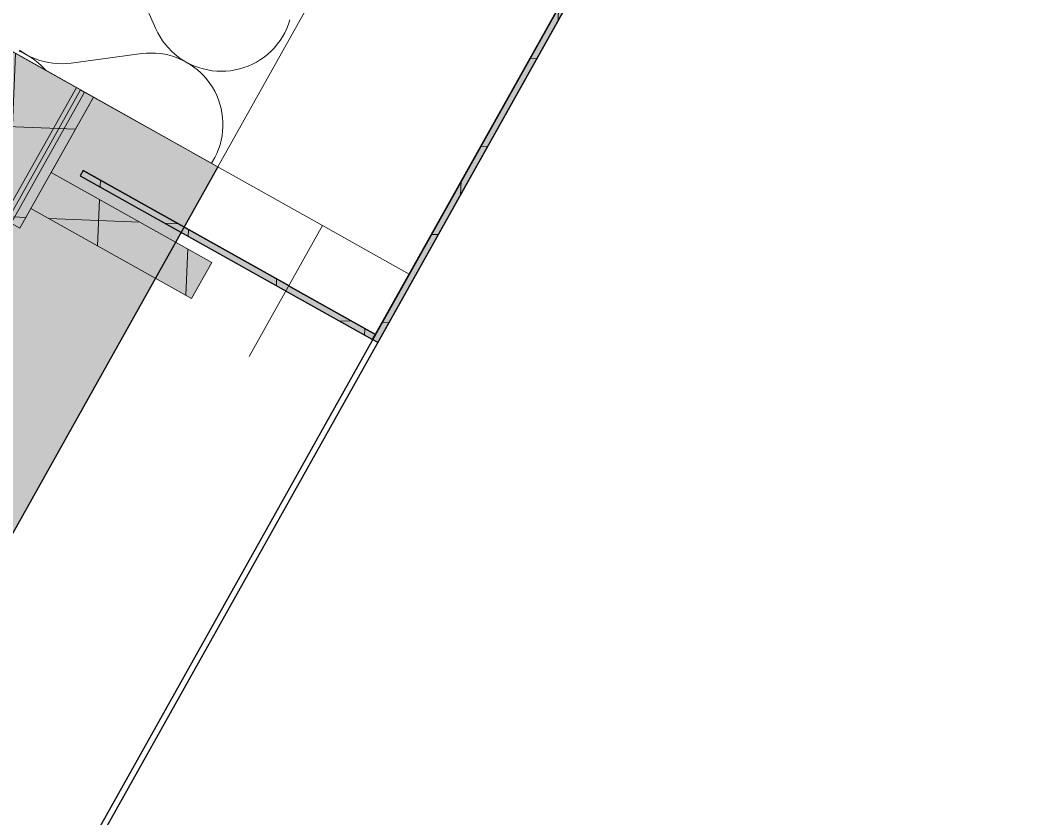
# Model space of a CAD drawing. Header units: metres. Extents: x -27.1 to 50.1, y 105.7 to 163.4.
# Drawn here: x 11.3 to 11.965, y 147.577 to 148.108 of the extents above; entities that cross this region are included whole.
import ezdxf

# ---------------------------------------------------------------- set-up
doc = ezdxf.new("R2010")
doc.units = ezdxf.units.M
doc.header["$MEASUREMENT"] = 0
for name, pattern in [('Punktlinie', [0.0035, 0, -0.0035]), ('Strichlinie', [0.004, 0.003, -0.001]), ('Strichlinie_ eng', [0.0023, 0.0015, -0.0008]), ('Wipeout_Contour', [1, 0, -1])]:
    doc.linetypes.add(name, pattern=pattern)
for name, color, linetype in [('10  Fassade', 7, 'Continuous'), ('10  Fassade_Deckschraffur', 7, 'Continuous'), ('10  Fassade_Schnittschraffur', 7, 'Continuous'), ('10  Treppen + Rampen', 7, 'Continuous'), ('10  Wand Massiv', 7, 'Continuous'), ('10  Wand Massiv_Deckschraffur', 7, 'Continuous'), ('10  Wand Massiv_Fenster', 7, 'Continuous'), ('10  Wand Massiv_Schnittschraffur', 7, 'Continuous')]:
    doc.layers.add(name, color=color, linetype=linetype)
pattern_1 = [(87.605446, (0, 0), (-0.059947608, 0.002506841), []), (177.605446, (0, 0), (0.002506841, 0.059947608), [])]

# ---------------------------------------------------------------- blocks, each defined once
blk = doc.blocks.new('*X59', base_point=(-0.16283, 98.00747))
at = {"layer": '10  Wand Massiv_Schnittschraffur', "color": 98, "linetype": 'Continuous', "lineweight": 13, "ltscale": 1000, "true_color": 0x000100}
for p, q in [((11.39053, 148.10257), (11.37126, 148.14611)), ((11.47767, 148.10266), (11.47881, 148.10549)), ((11.47881, 148.10549), (11.47976, 148.1084)), ((11.39053, 148.10257), (11.39186, 148.09981)), ((11.39186, 148.09981), (11.39336, 148.09715)), ((11.47485, 148.09724), (11.47635, 148.0999)), ((11.47635, 148.0999), (11.47767, 148.10266)), ((11.39336, 148.09715), (11.39502, 148.09459)), ((11.39502, 148.09459), (11.39685, 148.09214)), ((11.39685, 148.09214), (11.39883, 148.08981)), ((11.46939, 148.08989), (11.47137, 148.09222)), ((11.47137, 148.09222), (11.47319, 148.09467)), ((11.47319, 148.09467), (11.47485, 148.09724)), ((11.30223, 148.08646), (11.29949, 148.08771)), ((11.2998, 148.08827), (11.3023, 148.08658)), ((11.30489, 148.08505), (11.30223, 148.08646)), ((11.3023, 148.08658), (11.30489, 148.08505)), ((11.30489, 148.08505), (11.30758, 148.08369)), ((11.30745, 148.08346), (11.30489, 148.08505)), ((11.38122, 148.08595), (11.33402, 148.07965)), ((11.38426, 148.08626), (11.38122, 148.08595)), ((11.38732, 148.08637), (11.38426, 148.08626)), ((11.39037, 148.08628), (11.38732, 148.08637)), ((11.39341, 148.086), (11.39037, 148.08628)), ((11.39643, 148.08553), (11.39341, 148.086)), ((11.39941, 148.08486), (11.39643, 148.08553)), ((11.39883, 148.08981), (11.40096, 148.08762)), ((11.40096, 148.08762), (11.40322, 148.08557)), ((11.40322, 148.08557), (11.40561, 148.08366)), ((11.46263, 148.08372), (11.46501, 148.08563)), ((11.46501, 148.08563), (11.46727, 148.08769)), ((11.46727, 148.08769), (11.46939, 148.08989)), ((11.30991, 148.08172), (11.30745, 148.08346)), ((11.30758, 148.08369), (11.31035, 148.08251)), ((11.31225, 148.07983), (11.30991, 148.08172)), ((11.31035, 148.08251), (11.31319, 148.0815)), ((11.31447, 148.07779), (11.31225, 148.07983)), ((11.31319, 148.0815), (11.31608, 148.08067)), ((11.31608, 148.08067), (11.31903, 148.08003)), ((11.31903, 148.08003), (11.322, 148.07957)), ((11.322, 148.07957), (11.325, 148.0793)), ((11.325, 148.0793), (11.32802, 148.07923)), ((11.32802, 148.07923), (11.33103, 148.07934)), ((11.33103, 148.07934), (11.33402, 148.07965)), ((11.40235, 148.084), (11.39941, 148.08486)), ((11.40522, 148.08296), (11.40235, 148.084)), ((11.40802, 148.08173), (11.40522, 148.08296)), ((11.40561, 148.08366), (11.40812, 148.08191)), ((11.41073, 148.08033), (11.40802, 148.08173)), ((11.40812, 148.08191), (11.41073, 148.08033)), ((11.41073, 148.08033), (11.41344, 148.07892)), ((11.41335, 148.07876), (11.41073, 148.08033)), ((11.41587, 148.07702), (11.41335, 148.07876)), ((11.41344, 148.07892), (11.41624, 148.07768)), ((11.45201, 148.07772), (11.45481, 148.07896)), ((11.45481, 148.07896), (11.45751, 148.08038)), ((11.45751, 148.08038), (11.46012, 148.08197)), ((11.46012, 148.08197), (11.46263, 148.08372)), ((11.31656, 148.07562), (11.31447, 148.07779)), ((11.31727, 148.07477), (11.31656, 148.07562)), ((11.41826, 148.07512), (11.41587, 148.07702)), ((11.41624, 148.07768), (11.41911, 148.07663)), ((11.42053, 148.07308), (11.41826, 148.07512)), ((11.41911, 148.07663), (11.42204, 148.07576)), ((11.42266, 148.07089), (11.42053, 148.07308)), ((11.42204, 148.07576), (11.42502, 148.07509)), ((11.42502, 148.07509), (11.42803, 148.0746)), ((11.42803, 148.0746), (11.43108, 148.07431)), ((11.43108, 148.07431), (11.43413, 148.07422)), ((11.43413, 148.07422), (11.43718, 148.07432)), ((11.43718, 148.07432), (11.44023, 148.07461)), ((11.44023, 148.07461), (11.44324, 148.07511)), ((11.44324, 148.07511), (11.44622, 148.07579)), ((11.44622, 148.07579), (11.44915, 148.07666)), ((11.44915, 148.07666), (11.45201, 148.07772)), ((11.42465, 148.06857), (11.42266, 148.07089)), ((11.42649, 148.06613), (11.42465, 148.06857)), ((11.42817, 148.06357), (11.42649, 148.06613)), ((11.42967, 148.06091), (11.42817, 148.06357)), ((11.43101, 148.05816), (11.42967, 148.06091)), ((11.43216, 148.05533), (11.43101, 148.05816)), ((11.43314, 148.05244), (11.43216, 148.05533)), ((11.43392, 148.04948), (11.43314, 148.05244)), ((11.43451, 148.04649), (11.43392, 148.04948)), ((11.43491, 148.04346), (11.43451, 148.04649)), ((11.43512, 148.04041), (11.43491, 148.04346)), ((11.43513, 148.03735), (11.43512, 148.04041)), ((11.43455, 148.03127), (11.43494, 148.0343)), ((11.43494, 148.0343), (11.43513, 148.03735)), ((11.43225, 148.02241), (11.43321, 148.02531)), ((11.43321, 148.02531), (11.43398, 148.02827)), ((11.43398, 148.02827), (11.43455, 148.03127)), ((11.42979, 148.01682), (11.43111, 148.01957)), ((11.43111, 148.01957), (11.43225, 148.02241)), ((11.42755, 148.01299), (11.4283, 148.01415)), ((11.4283, 148.01415), (11.42979, 148.01682))]:
    blk.add_line(p, q, dxfattribs=at)

msp = doc.modelspace()

# ---------------------------------------------------------------- wipeouts: each hides what was drawn before it
at = {"color": 254, "linetype": 'Wipeout_Contour', "lineweight": 0, "ltscale": 556.471619}
msp.add_wipeout([(11.50156, 147.97152), (1.34175, 129.83882), (1.39936, 129.80654), (11.55917, 147.93924)], dxfattribs=at).dxf.layer = '10  Fassade_Deckschraffur'

# ---------------------------------------------------------------- next in the draw order: wipeouts: each hides what was drawn before it
at = {"color": 254, "linetype": 'Wipeout_Contour', "lineweight": 0, "ltscale": 556.861201}
msp.add_wipeout([(11.34035, 148.06184), (1.18055, 129.92915), (1.18316, 129.92768), (11.34297, 148.06037)], dxfattribs=at).dxf.layer = '10  Fassade_Deckschraffur'

# ---------------------------------------------------------------- next in the draw order: wipeouts: each hides what was drawn before it
at = {"color": 254, "linetype": 'Wipeout_Contour', "lineweight": 0, "ltscale": 556.694508}
msp.add_wipeout([(1.18316, 129.92768), (1.34175, 129.83882), (11.50156, 147.97152), (11.34297, 148.06037)], dxfattribs=at).dxf.layer = '10  Fassade_Deckschraffur'

# ---------------------------------------------------------------- next in the draw order: linework, layer by layer
at = {"layer": '10  Fassade', "color": 7, "linetype": 'Continuous', "lineweight": 13, "ltscale": 1000}
msp.add_line((11.42768, 147.947), (11.41424, 147.92301), dxfattribs=at)
at = {"layer": '10  Fassade', "color": 255, "linetype": 'Punktlinie', "lineweight": 18, "ltscale": 1000, "flags": 128}
for points in [[(11.50156, 147.97152), (11.34297, 148.06037)], [(11.55917, 147.93924), (11.50156, 147.97152)]]:
    msp.add_lwpolyline(points, dxfattribs=at)
at = {"layer": '10  Fassade', "color": 7, "linetype": 'Strichlinie_ eng', "lineweight": 18, "ltscale": 1000, "flags": 128}
msp.add_lwpolyline([(11.42768, 147.947), (11.41424, 147.92301)], dxfattribs=at)

# ---------------------------------------------------------------- next in the draw order: wipeouts: each hides what was drawn before it
at = {"color": 254, "linetype": 'Wipeout_Contour', "lineweight": 0, "ltscale": 556.924558}
msp.add_wipeout([(11.28437, 148.09321), (1.12456, 129.96052), (1.17778, 129.9307), (11.33758, 148.06339)], dxfattribs=at).dxf.layer = '10  Fassade_Deckschraffur'

# ---------------------------------------------------------------- next in the draw order: hatches: boundary and pattern name
at = {"layer": '10  Fassade_Schnittschraffur', "linetype": 'Continuous', "lineweight": 0, "true_color": 0xffffff}
for points in [[(11.34892, 148.05704), (11.28349, 148.0937), (11.23461, 148.00646), (11.30004, 147.9698), (11.30737, 147.98289), (11.32082, 148.00688)], [(11.41424, 147.92301), (11.42768, 147.947), (11.32082, 148.00688), (11.30737, 147.98289)]]:
    msp.add_hatch(color=7, dxfattribs=at).paths.add_polyline_path(points)
at = {"layer": '10  Fassade_Schnittschraffur', "linetype": 'Continuous', "lineweight": 13, "true_color": 0x000100}
h = msp.add_hatch(dxfattribs=at)
h.set_pattern_fill('Dämmung__hart_1_0001', color=98, style=0, pattern_type=2)
h.set_pattern_definition(pattern_1)
h.paths.add_polyline_path([(11.34892, 148.05704), (11.28349, 148.0937), (11.23461, 148.00646), (11.30004, 147.9698), (11.30737, 147.98289), (11.32082, 148.00688)])
h = msp.add_hatch(dxfattribs=at)
h.set_pattern_fill('Dämmung__hart_1_0001', color=98, style=0, pattern_type=2)
h.set_pattern_definition(pattern_1)
h.paths.add_polyline_path([(11.41424, 147.92301), (11.42768, 147.947), (11.32082, 148.00688), (11.30737, 147.98289)])
at = {"layer": '10  Wand Massiv_Deckschraffur', "linetype": 'Continuous', "lineweight": 0, "true_color": 0xffffff}
msp.add_hatch(color=7, dxfattribs=at).paths.add_polyline_path([(1.27199, 129.87791), (11.4318, 148.0106), (11.25732, 148.10836), (11.10465, 148.1939), (0.94485, 130.06121), (1.09752, 129.97567)])

# ---------------------------------------------------------------- next in the draw order: linework, layer by layer
at = {"layer": '10  Fassade', "color": 7, "linetype": 'Continuous', "lineweight": 13, "ltscale": 1000}
for p, q in [((11.28349, 148.0937), (11.34892, 148.05704)), ((11.34892, 148.05704), (11.32082, 148.00688)), ((11.23461, 148.00646), (11.30004, 147.9698)), ((11.32082, 148.00688), (11.42768, 147.947)), ((11.30737, 147.98289), (11.30004, 147.9698)), ((11.30737, 147.98289), (11.41424, 147.92301))]:
    msp.add_line(p, q, dxfattribs=at)
at = {"layer": '10  Fassade', "color": 7, "linetype": 'Strichlinie_ eng', "lineweight": 18, "ltscale": 1000, "flags": 128}
for points in [[(11.28349, 148.0937), (11.34892, 148.05704)], [(1.18912, 129.92434), (1.61047, 130.67635), (1.82456, 131.05846), (2.32925, 131.9592), (2.48445, 132.23619), (2.93024, 133.03181), (3.14434, 133.41392), (3.64903, 134.31466), (3.80422, 134.59165), (4.25001, 135.38727), (4.46411, 135.76938), (4.9688, 136.67013), (5.12399, 136.94711), (5.56978, 137.74273), (5.78388, 138.12484), (6.28857, 139.02559), (6.44377, 139.30257), (6.88956, 140.0982), (7.10365, 140.4803), (7.60834, 141.38105), (7.76354, 141.65803), (8.20933, 142.45366), (8.42343, 142.83577), (8.92812, 143.73651), (9.08331, 144.0135), (9.5291, 144.80912), (9.7432, 145.19123), (10.24789, 146.09197), (10.40308, 146.36896), (10.84887, 147.16458), (11.06297, 147.54669), (11.34892, 148.05704)], [(11.32082, 148.00688), (11.42768, 147.947)], [(11.41424, 147.92301), (11.30737, 147.98289)]]:
    msp.add_lwpolyline(points, dxfattribs=at)
at = {"layer": '10  Fassade', "color": 255, "linetype": 'Punktlinie', "lineweight": 18, "ltscale": 1000, "flags": 128}
for points in [[(11.33758, 148.06339), (11.28437, 148.09321)], [(11.33758, 148.06339), (1.17778, 129.9307)], [(11.34035, 148.06184), (1.18055, 129.92915)], [(11.34297, 148.06037), (1.18316, 129.92768)], [(11.34297, 148.06037), (11.34035, 148.06184)], [(11.50156, 147.97152), (1.34175, 129.83882)], [(11.55917, 147.93924), (1.39936, 129.80654)]]:
    msp.add_lwpolyline(points, dxfattribs=at)
at = {"layer": '10  Wand Massiv', "color": 7, "linetype": 'Continuous', "lineweight": 13, "ltscale": 1000}
msp.add_line((11.4318, 148.0106), (11.25732, 148.10836), dxfattribs=at)
at = {"layer": '10  Wand Massiv_Fenster', "color": 7, "linetype": 'Continuous', "lineweight": 13, "ltscale": 1000}
msp.add_line((11.4318, 148.0106), (11.25732, 148.10836), dxfattribs=at)
at = {"layer": '10  Wand Massiv_Fenster', "color": 7, "linetype": 'Continuous', "lineweight": 25, "ltscale": 1000}
msp.add_line((11.4318, 148.0106), (1.27199, 129.87791), dxfattribs=at)

# ---------------------------------------------------------------- next in the draw order: wipeouts: each hides what was drawn before it
at = {"color": 254, "linetype": 'Wipeout_Contour', "lineweight": 0, "ltscale": 591.441087}
msp.add_wipeout([(11.93055, 148.60206), (10.61567, 146.25532), (10.61916, 146.25337), (11.93404, 148.60011)], dxfattribs=at).dxf.layer = '10  Fassade_Deckschraffur'

# ---------------------------------------------------------------- next in the draw order: hatches: boundary and pattern name
at = {"layer": '10  Fassade_Schnittschraffur', "linetype": 'Continuous', "lineweight": 0, "true_color": 0xffffff}
for points in [[(11.53822, 147.89366), (11.93405, 148.60013), (11.93056, 148.60208), (11.53473, 147.89562)], [(11.34214, 148.00811), (11.34018, 148.00462), (11.53473, 147.89562), (11.53668, 147.89911)]]:
    msp.add_hatch(color=7, dxfattribs=at).paths.add_polyline_path(points)
at = {"layer": '10  Fassade_Schnittschraffur', "linetype": 'Continuous', "lineweight": 13, "true_color": 0x000100}
h = msp.add_hatch(dxfattribs=at)
h.set_pattern_fill('Dämmung__hart_1_0001', color=98, style=0, pattern_type=2)
h.set_pattern_definition(pattern_1)
h.paths.add_polyline_path([(11.53822, 147.89366), (11.93405, 148.60013), (11.93056, 148.60208), (11.53473, 147.89562)])
h = msp.add_hatch(dxfattribs=at)
h.set_pattern_fill('Dämmung__hart_1_0001', color=98, style=0, pattern_type=2)
h.set_pattern_definition(pattern_1)
h.paths.add_polyline_path([(11.34214, 148.00811), (11.34018, 148.00462), (11.53473, 147.89562), (11.53668, 147.89911)])

# ---------------------------------------------------------------- next in the draw order: linework, layer by layer
at = {"layer": '10  Fassade', "color": 7, "linetype": 'Continuous', "lineweight": 25, "ltscale": 1000}
for p, q in [((11.34214, 148.00811), (11.34018, 148.00462)), ((11.34214, 148.00811), (11.53668, 147.89911)), ((11.34018, 148.00462), (11.53473, 147.89562)), ((11.53668, 147.89911), (11.53473, 147.89562))]:
    msp.add_line(p, q, dxfattribs=at)
at = {"layer": '10  Fassade', "color": 7, "linetype": 'Continuous', "lineweight": 25, "ltscale": 1000, "flags": 128}
for points in [[(10.61567, 146.25532), (11.93055, 148.60206)], [(10.61916, 146.25337), (11.93404, 148.60011)]]:
    msp.add_lwpolyline(points, dxfattribs=at)
msp.add_lwpolyline([(11.53822, 147.89366), (11.53473, 147.89562), (11.93056, 148.60208), (11.93405, 148.60013)], close=True, dxfattribs=at)
at = {"layer": '10  Fassade', "color": 7, "linetype": 'Strichlinie', "lineweight": 25, "ltscale": 1000, "flags": 128}
for points in [[(11.34214, 148.00811), (11.34018, 148.00462)], [(11.53668, 147.89911), (11.34214, 148.00811)], [(11.34018, 148.00462), (11.53473, 147.89562)], [(11.53473, 147.89562), (11.53668, 147.89911)]]:
    msp.add_lwpolyline(points, dxfattribs=at)
at = {"layer": '10  Wand Massiv', "color": 7, "linetype": 'Continuous', "lineweight": 13, "ltscale": 1000, "flags": 128}
for points in [[(11.4318, 148.0106), (13.98344, 152.56464)], [(11.4318, 148.0106), (11.25732, 148.10836)]]:
    msp.add_lwpolyline(points, dxfattribs=at)

# ---------------------------------------------------------------- next in the draw order: block references
at = {"layer": '10  Treppen + Rampen', "color": 7, "linetype": 'Continuous', "lineweight": 13, "ltscale": 1000}
msp.add_blockref('*X59', (-0.16283, 98.00747), dxfattribs=at)

doc.saveas('drawing.dxf')
